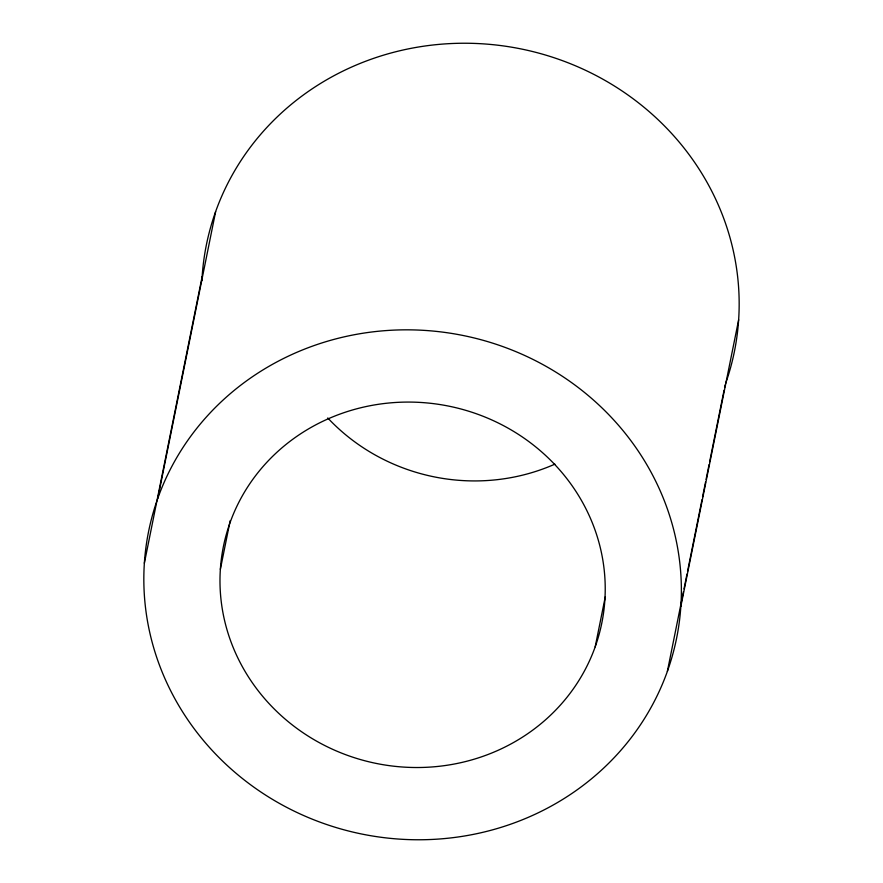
<?xml version="1.0" encoding="UTF-8"?>
<svg xmlns="http://www.w3.org/2000/svg" width="883" height="883" viewBox="0 0 883 883"><rect width="100%" height="100%" fill="white"/><g stroke="black" fill="none" stroke-linecap="round" stroke-linejoin="round"><path stroke-width="1.32" d="M144.348 563.233L202.141 276.633M157.836 498.211L215.629 211.622M220.353 569.336L230.176 520.672M595.186 646.853A193.035 182.295 11.4 0 0 374.469 404.933A193.035 182.295 11.4 0 0 268.156 702.614A193.035 182.295 11.4 0 0 595.186 646.853L605.274 596.831M667.371 671.378A269.348 254.37 11.4 0 0 359.392 333.818A269.348 254.37 11.4 0 0 211.048 749.192A269.348 254.37 11.4 0 0 667.371 671.378L683.453 591.621M684.005 588.917L686.996 574.049M687.548 571.345L701.996 499.701M702.537 496.997L705.539 482.118M706.08 479.425L709.082 464.546M709.623 461.842L724.071 390.198M724.612 387.494L725.164 384.789M680.859 606.367L738.652 319.767M201.909 280.673A269.348 254.37 11.4 0 1 519.259 48.576A269.348 254.37 11.4 0 1 725.605 383.52M554.888 464.149A193.035 182.295 11.4 0 1 327.748 417.968"/></g></svg>
